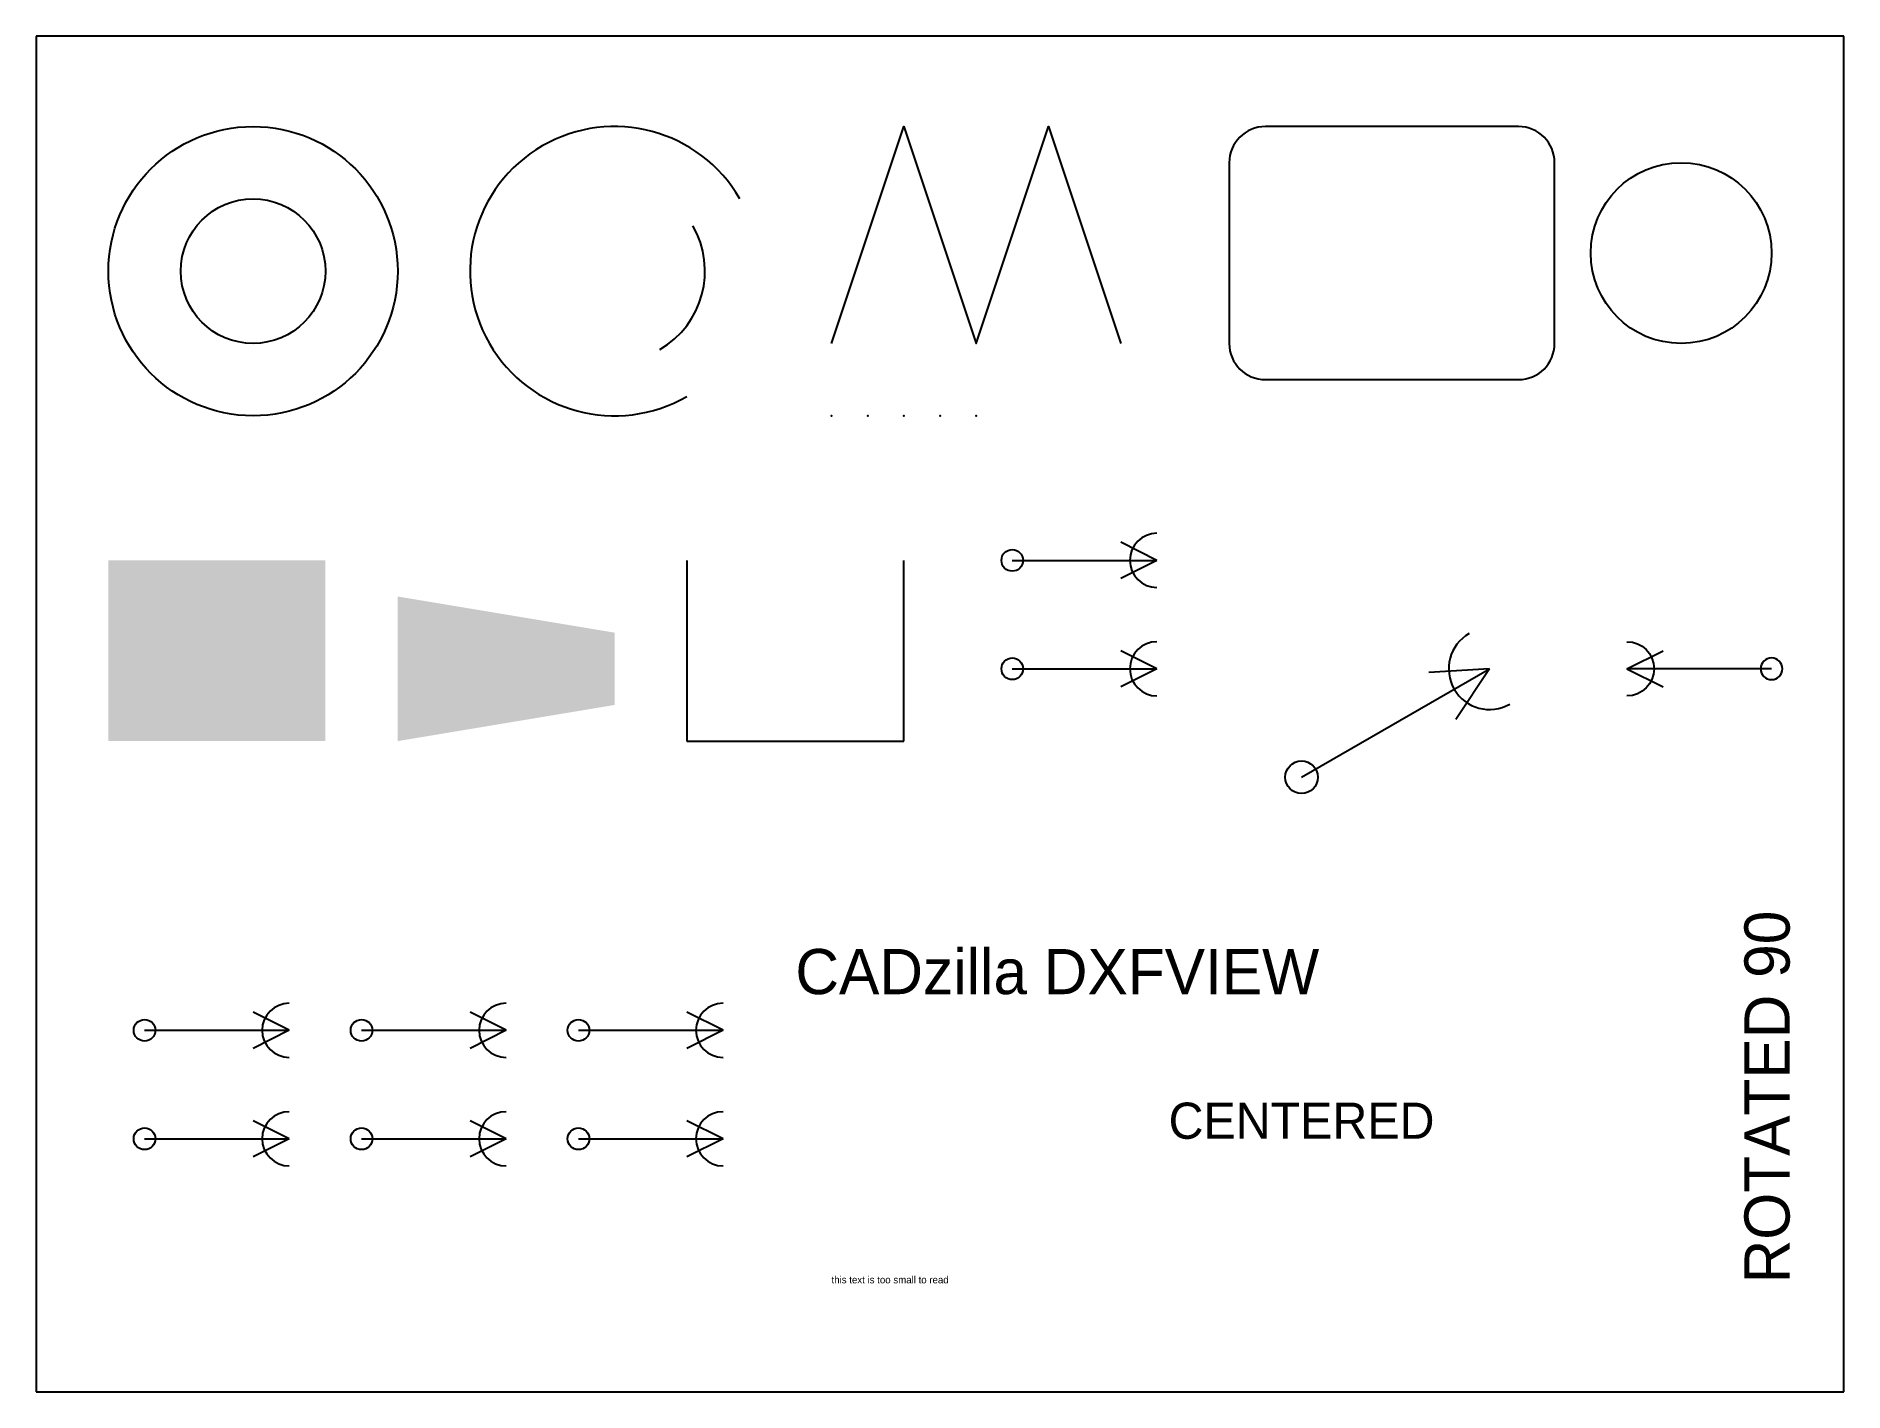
# Model space of a CAD drawing. Extents: x 0 to 100, y 0 to 75.
import ezdxf
from ezdxf.enums import TextEntityAlignment as Align

# ---------------------------------------------------------------- set-up
doc = ezdxf.new("R2010")
doc.units = 0
doc.layers.get('0').update_dxf_attribs({"linetype": 'CONTINUOUS'})
for name, color, linetype in [('BLUE', 5, 'CONTINUOUS'), ('GREEN', 3, 'CONTINUOUS'), ('RED', 1, 'CONTINUOUS')]:
    doc.layers.add(name, color=color, linetype=linetype)

# ---------------------------------------------------------------- blocks, each defined once
blk = doc.blocks.new('DOT')
at = {"color": 0}
blk.add_circle((0, 0), 0.6, dxfattribs=at)
blk = doc.blocks.new('ARROW', base_point=(2, 1))
at = {"color": 0}
blk.add_line((2, 1), (10, 1), dxfattribs=at)
blk.add_arc((10, 1), 1.5, 90, 270)
at = {"layer": 'RED'}
for q in [(8, 2), (8, 0)]:
    blk.add_line((10, 1), q, dxfattribs=at)
blk.add_blockref('DOT', (2, 1))

msp = doc.modelspace()

# ---------------------------------------------------------------- linework, layer by layer
for p, q in [((100, 75), (0, 75)), ((0, 75), (0, 0)), ((100, 0), (100, 75)), ((0, 0), (100, 0))]:
    msp.add_line(p, q)
at = {"color": 6}
msp.add_lwpolyline([(68, 56), (82, 56, 0.41421), (84, 58), (84, 68, 0.41421), (82, 70), (68, 70, 0.41421), (66, 68), (66, 58, 0.41421)], format="xyb", close=True, dxfattribs=at)
at = {"color": 4}
msp.add_circle((12, 62), 4, dxfattribs=at)
at = {"color": 2}
for p in [(44, 54), (46, 54), (48, 54), (50, 54), (52, 54)]:
    msp.add_point(p, dxfattribs=at)
at = {"layer": 'BLUE'}
msp.add_lwpolyline([(91, 58, -1), (91, 68, -1)], format="xyb", close=True, dxfattribs=at)
msp.add_arc((32, 62), 5, 300, 30, dxfattribs=at)
at = {"layer": 'BLUE', "invisible_edges": 4}
msp.add_3dface([(36, 36), (48, 36), (48, 46), (36, 46)], dxfattribs=at)
at = {"layer": 'GREEN'}
msp.add_lwpolyline([(44, 58), (48, 70), (52, 58), (56, 70), (60, 58)], dxfattribs=at)
msp.add_arc((32, 62), 8, 30, 300, dxfattribs=at)
msp.add_trace([(20, 36), (32, 38), (20, 44), (32, 42)], dxfattribs=at)
at = {"layer": 'RED'}
msp.add_circle((12, 62), 8, dxfattribs=at)
msp.add_solid([(4, 36), (16, 36), (4, 46), (16, 46)], dxfattribs=at)

# ---------------------------------------------------------------- block references
msp.add_blockref('ARROW', (54, 40))
at = {"xscale": 1.5, "yscale": 1.5, "rotation": 30}
msp.add_blockref('ARROW', (70, 34), dxfattribs=at)
at = {"xscale": -1}
msp.add_blockref('ARROW', (96, 40), dxfattribs=at)
at = {"layer": 'BLUE', "color": 2}
msp.add_blockref('ARROW', (54, 46), dxfattribs=at)
at = {"layer": 'GREEN', "row_count": 2, "column_count": 3, "row_spacing": 6, "column_spacing": 12}
msp.add_blockref('ARROW', (6, 14), dxfattribs=at)

# ---------------------------------------------------------------- texts
msp.add_text('CADzilla DXFVIEW', height=2.5).set_placement((42, 22))
at = {"color": 8}
msp.add_text('this text is too small to read', height=0.4, dxfattribs=at).set_placement((44, 6))
at = {"layer": 'GREEN'}
msp.add_text('CENTERED', height=2, dxfattribs=at).set_placement((70, 14), align=Align.CENTER)
at = {"layer": 'RED'}
msp.add_text('ROTATED 90', height=2.5, rotation=90, dxfattribs=at).set_placement((97, 6))

doc.saveas('drawing.dxf')
